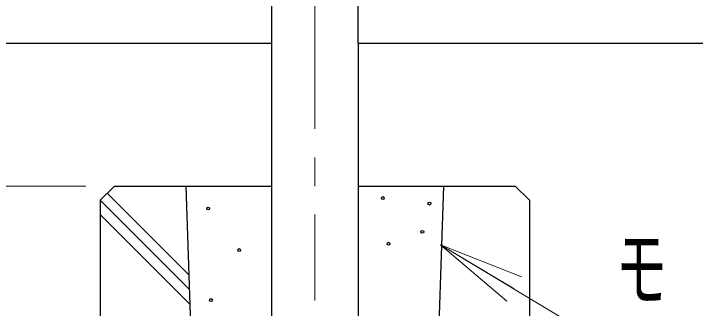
# Model space of a CAD drawing. Units: millimetres on the paper, scale 1:50. Extents: x -385 to 0, y -297 to 267.
# Drawn here: x -104.84 to -81.02, y -167.71 to -157.39 of the extents above; entities that cross this region are included whole.
import ezdxf

# ---------------------------------------------------------------- set-up
doc = ezdxf.new("R2010")
doc.units = ezdxf.units.MM
doc.linetypes.add('USER2', pattern=[6, 3, -1, 1, -1])
doc.layers.add('1_20', color=7, linetype='Continuous', lineweight=13)
doc.styles.add('ＭＳ ゴシック', font='')
doc.styles.get('ＭＳ ゴシック').set_extended_font_data('MS Gothic')

msp = doc.modelspace()

# ---------------------------------------------------------------- linework, layer by layer
at = {"layer": '1_20', "linetype": 'USER2'}
for q in [(-94.316, -101.698), (-94.316, -191.128)]:
    msp.add_line((-94.316, -158.429), q, dxfattribs=at)
at = {"layer": '1_20', "lineweight": 25}
for p, q in [((-95.828, -104.229), (-95.828, -158.429)), ((-92.803, -158.429), (-92.803, -104.229)), ((-95.828, -158.429), (-95.828, -178.429)), ((-92.803, -158.429), (-92.803, -178.429)), ((-101.816, -163.929), (-101.316, -163.429)), ((-101.316, -163.429), (-95.828, -163.429)), ((-98.816, -163.429), (-98.316, -178.429)), ((-92.803, -163.429), (-87.316, -163.429)), ((-89.816, -163.429), (-90.316, -178.429)), ((-87.316, -163.429), (-86.816, -163.929)), ((-101.816, -163.929), (-101.816, -178.429)), ((-86.816, -163.929), (-86.816, -178.429))]:
    msp.add_line(p, q, dxfattribs=at)
at = {"layer": '1_20', "color": 253, "lineweight": 25}
for p, q in [((-129.065, -158.429), (-95.828, -158.429)), ((-92.803, -158.429), (-74.343, -158.429))]:
    msp.add_line(p, q, dxfattribs=at)
at = {"layer": '1_20', "color": 3, "lineweight": 25}
for p, q in [((-95.828, -158.429), (-95.828, -178.429)), ((-92.803, -158.429), (-92.803, -178.429))]:
    msp.add_line(p, q, dxfattribs=at)
at = {"layer": '1_20'}
for p, q in [((-102.316, -163.429), (-115.316, -163.429)), ((-98.712, -166.538), (-101.568, -163.682)), ((-98.695, -167.05), (-101.816, -163.929)), ((-98.678, -167.562), (-101.816, -164.424)), ((-87.608, -167.46), (-89.919, -165.483)), ((-89.919, -165.483), (-87.092, -166.603)), ((-89.919, -165.483), (-87.35, -167.032))]:
    msp.add_line(p, q, dxfattribs=at)
msp.add_lwpolyline([(-89.919, -165.483), (-83.382, -169.424), (-65.382, -169.424)], dxfattribs=at)
at = {"layer": '1_20', "lineweight": 25}
for centre in [(-91.935, -163.848), (-90.31, -164.045), (-98.041, -164.217), (-90.557, -165.03), (-91.738, -165.448), (-96.957, -165.67), (-97.942, -167.418)]:
    msp.add_circle(centre, 0.05, dxfattribs=at)

# ---------------------------------------------------------------- texts
at = {"layer": '1_20', "insert": (-83.799, -166.424), "char_height": 2.199, "attachment_point": 4, "style": 'ＭＳ ゴシック'}
msp.add_mtext('\\T1.64;\\W0.6;モルタル充填', dxfattribs=at)

doc.saveas('drawing.dxf')
